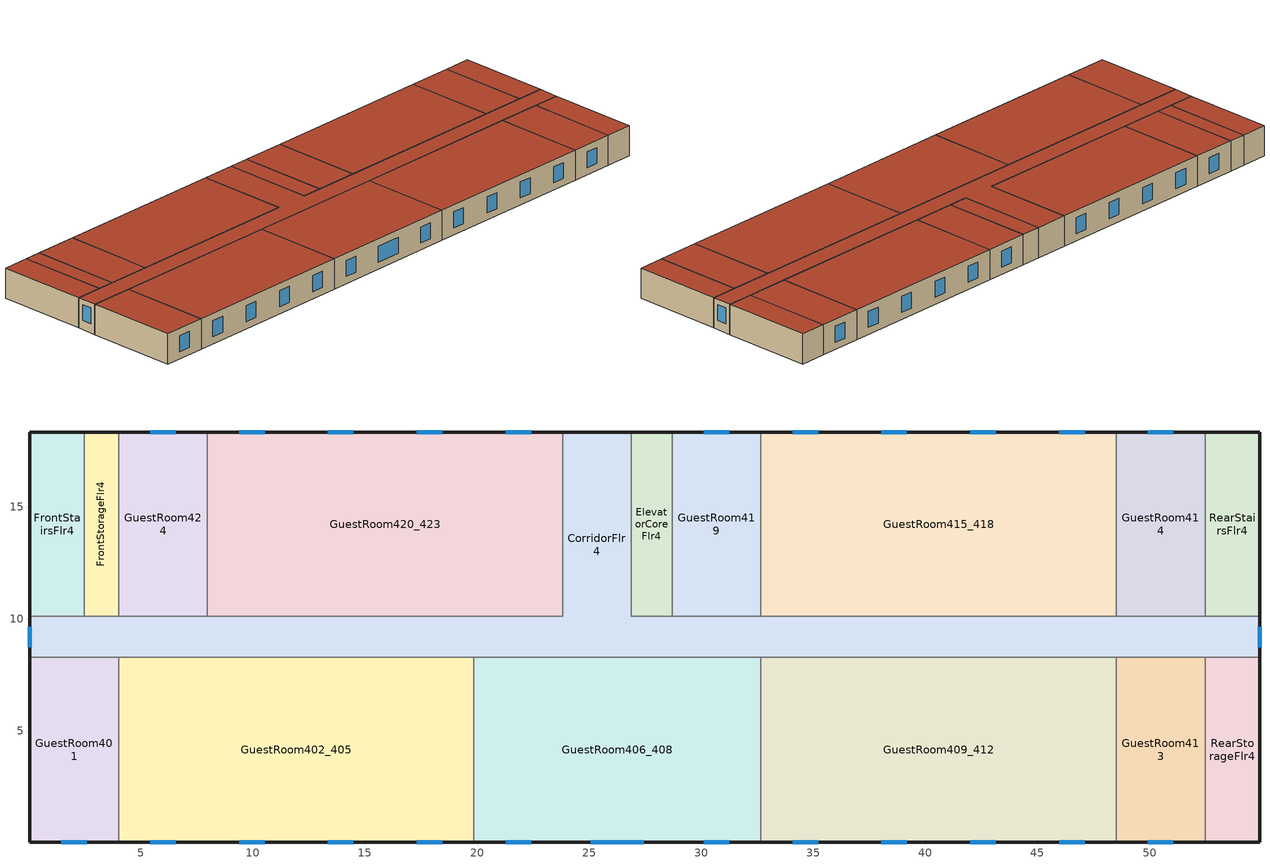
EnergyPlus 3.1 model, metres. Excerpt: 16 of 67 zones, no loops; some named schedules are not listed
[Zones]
RearStairsFlr4
 floor to RearStairsFlr3 (INT-FLOOR-TOPSIDE): 54.91,10.11 52.47,10.11 52.47,18.34 54.91,18.34 z8.84
 wall outside (Steel-Framed_R-13 + R-10 ci_Ext-wall): 54.91,10.11 54.91,18.34 52.47,18.34 z8.84:11.58
 wall to GuestRoom414 (Standard_Int-Wall): 52.47,18.34 52.47,10.11 z8.84:11.58
 wall to CorridorFlr4 (Standard_Int-Wall): 52.47,10.11 54.91,10.11 z8.84:11.58
 roof outside (IEAD_R-20 ci_Roof): 52.47,10.11 54.91,10.11 54.91,18.34 52.47,18.34 z11.58
CorridorFlr4
 floor to CorridorFlr3 (INT-FLOOR-TOPSIDE): 54.91,8.28 0.05,8.28 0.05,10.11 23.82,10.11 23.82,18.34 26.87,18.34 26.87,10.11 54.91,10.11 z8.84
 wall outside (Steel-Framed_R-13 + R-10 ci_Ext-wall): 54.91,8.28 54.91,10.11 / 26.87,18.34 23.82,18.34 / 0.05,10.11 0.05,8.28 z8.84:11.58
 wall to GuestRoom414 (Standard_Int-Wall): 52.47,10.11 48.51,10.11 z8.84:11.58
 wall to GuestRoom415_418 (Standard_Int-Wall): 48.51,10.11 32.66,10.11 z8.84:11.58
 wall to GuestRoom419 (Standard_Int-Wall): 32.66,10.11 28.7,10.11 z8.84:11.58
 wall to ElevatorCoreFlr4 (Standard_Int-Wall): 28.7,10.11 26.87,10.11 26.87,18.34 z8.84:11.58
 wall to GuestRoom420_423 (Standard_Int-Wall): 23.82,18.34 23.82,10.11 7.97,10.11 z8.84:11.58
 wall to GuestRoom424 (Standard_Int-Wall): 7.97,10.11 4.01,10.11 z8.84:11.58
 wall to FrontStorageFlr4 (Standard_Int-Wall): 4.01,10.11 2.49,10.11 z8.84:11.58
 wall to FrontStairsFlr4 (Standard_Int-Wall): 2.49,10.11 0.05,10.11 z8.84:11.58
 wall to GuestRoom401 (Standard_Int-Wall): 0.05,8.28 4.01,8.28 z8.84:11.58
 wall to GuestRoom402_405 (Standard_Int-Wall): 4.01,8.28 19.86,8.28 z8.84:11.58
 wall to GuestRoom406_408 (Standard_Int-Wall): 19.86,8.28 32.66,8.28 z8.84:11.58
 wall to GuestRoom409_412 (Standard_Int-Wall): 32.66,8.28 48.51,8.28 z8.84:11.58
 wall to GuestRoom413 (Standard_Int-Wall): 48.51,8.28 52.47,8.28 z8.84:11.58
 wall to RearStorageFlr4 (Standard_Int-Wall): 52.47,8.28 54.91,8.28 z8.84:11.58
 window (std_window_UValue_2.612_SHGC_0.49_VT_0.49_east): 54.91,8.73 54.91,9.66 z9.68:11.1
 window (std_window_UValue_2.612_SHGC_0.49_VT_0.49_west): 0.05,9.66 0.05,8.73 z9.68:11.1
 roof outside (IEAD_R-20 ci_Roof): 0.05,8.28 54.91,8.28 54.91,10.11 26.87,10.11 26.87,18.34 23.82,18.34 23.82,10.11 0.05,10.11 z11.58
RearStorageFlr4
 floor to RearStorageFlr3 (INT-FLOOR-TOPSIDE): 54.91,0.05 52.47,0.05 52.47,8.28 54.91,8.28 z8.84
 wall outside (Steel-Framed_R-13 + R-10 ci_Ext-wall): 52.47,0.05 54.91,0.05 54.91,8.28 z8.84:11.58
 wall to GuestRoom413 (Standard_Int-Wall): 52.47,8.28 52.47,0.05 z8.84:11.58
 roof outside (IEAD_R-20 ci_Roof): 52.47,0.05 54.91,0.05 54.91,8.28 52.47,8.28 z11.58
GuestRoom401
 floor to GuestRoom301 (INT-FLOOR-TOPSIDE): 4.01,0.05 0.05,0.05 0.05,8.28 4.01,8.28 z8.84
 wall outside (Steel-Framed_R-13 + R-10 ci_Ext-wall): 0.05,8.28 0.05,0.05 4.01,0.05 z8.84:11.58
 wall to GuestRoom402_405 (Standard_Int-Wall): 4.01,0.05 4.01,8.28 z8.84:11.58
 window (std_window_UValue_2.612_SHGC_0.49_VT_0.49): 1.46,0.05 2.6,0.05 z9.49:10.93
 roof outside (IEAD_R-20 ci_Roof): 0.05,0.05 4.01,0.05 4.01,8.28 0.05,8.28 z11.58
GuestRoom402_405
 floor to GuestRoom302_305 (INT-FLOOR-TOPSIDE): 19.86,0.05 4.01,0.05 4.01,8.28 19.86,8.28 z8.84
 wall outside (Steel-Framed_R-13 + R-10 ci_Ext-wall): 4.01,0.05 19.86,0.05 z8.84:11.58
 wall to GuestRoom406_408 (Standard_Int-Wall): 19.86,0.05 19.86,8.28 z8.84:11.58
 window (std_window_UValue_2.612_SHGC_0.49_VT_0.49): 5.42,0.05 6.56,0.05 / 9.38,0.05 10.52,0.05 / 13.35,0.05 14.49,0.05 / 17.31,0.05 18.45,0.05 z9.49:10.93
 roof outside (IEAD_R-20 ci_Roof): 4.01,0.05 19.86,0.05 19.86,8.28 4.01,8.28 z11.58
GuestRoom406_408
 floor to GuestRoom306_308 (INT-FLOOR-TOPSIDE): 32.66,0.05 19.86,0.05 19.86,8.28 32.66,8.28 z8.84
 wall outside (Steel-Framed_R-13 + R-10 ci_Ext-wall): 19.86,0.05 32.66,0.05 z8.84:11.58
 wall to GuestRoom409_412 (Standard_Int-Wall): 32.66,0.05 32.66,8.28 z8.84:11.58
 window (std_window_UValue_2.612_SHGC_0.49_VT_0.49): 21.27,0.05 22.41,0.05 / 30.11,0.05 31.25,0.05 / 25.08,0.05 27.44,0.05 z9.49:10.93
 roof outside (IEAD_R-20 ci_Roof): 19.86,0.05 32.66,0.05 32.66,8.28 19.86,8.28 z11.58
GuestRoom409_412
 floor to GuestRoom309_312 (INT-FLOOR-TOPSIDE): 48.51,0.05 32.66,0.05 32.66,8.28 48.51,8.28 z8.84
 wall outside (Steel-Framed_R-13 + R-10 ci_Ext-wall): 32.66,0.05 48.51,0.05 z8.84:11.58
 wall to GuestRoom413 (Standard_Int-Wall): 48.51,0.05 48.51,8.28 z8.84:11.58
 window (std_window_UValue_2.612_SHGC_0.49_VT_0.49): 34.07,0.05 35.21,0.05 / 38.04,0.05 39.17,0.05 / 42,0.05 43.14,0.05 / 45.96,0.05 47.1,0.05 z9.49:10.93
 roof outside (IEAD_R-20 ci_Roof): 32.66,0.05 48.51,0.05 48.51,8.28 32.66,8.28 z11.58
GuestRoom413
 floor to GuestRoom313 (INT-FLOOR-TOPSIDE): 52.47,0.05 48.51,0.05 48.51,8.28 52.47,8.28 z8.84
 wall outside (Steel-Framed_R-13 + R-10 ci_Ext-wall): 48.51,0.05 52.47,0.05 z8.84:11.58
 window (std_window_UValue_2.612_SHGC_0.49_VT_0.49): 49.92,0.05 51.06,0.05 z9.49:10.93
 roof outside (IEAD_R-20 ci_Roof): 48.51,0.05 52.47,0.05 52.47,8.28 48.51,8.28 z11.58
GuestRoom414
 floor to GuestRoom314 (INT-FLOOR-TOPSIDE): 52.47,10.11 48.51,10.11 48.51,18.34 52.47,18.34 z8.84
 wall outside (Steel-Framed_R-13 + R-10 ci_Ext-wall): 52.47,18.34 48.51,18.34 z8.84:11.58
 wall to GuestRoom415_418 (Standard_Int-Wall): 48.51,18.34 48.51,10.11 z8.84:11.58
 window (std_window_UValue_2.612_SHGC_0.64_VT_0.64): 51.06,18.34 49.92,18.34 z9.49:10.93
 roof outside (IEAD_R-20 ci_Roof): 48.51,10.11 52.47,10.11 52.47,18.34 48.51,18.34 z11.58
GuestRoom415_418
 floor to GuestRoom315_318 (INT-FLOOR-TOPSIDE): 48.51,10.11 32.66,10.11 32.66,18.34 48.51,18.34 z8.84
 wall outside (Steel-Framed_R-13 + R-10 ci_Ext-wall): 48.51,18.34 32.66,18.34 z8.84:11.58
 wall to GuestRoom419 (Standard_Int-Wall): 32.66,18.34 32.66,10.11 z8.84:11.58
 window (std_window_UValue_2.612_SHGC_0.64_VT_0.64): 47.1,18.34 45.96,18.34 / 43.14,18.34 42,18.34 / 39.17,18.34 38.04,18.34 / 35.21,18.34 34.07,18.34 z9.49:10.93
 roof outside (IEAD_R-20 ci_Roof): 32.66,10.11 48.51,10.11 48.51,18.34 32.66,18.34 z11.58
ElevatorCoreFlr4
 floor to ElevatorCoreFlr3 (INT-FLOOR-TOPSIDE): 28.7,10.11 26.87,10.11 26.87,18.34 28.7,18.34 z8.84
 wall outside (Steel-Framed_R-13 + R-10 ci_Ext-wall): 28.7,18.34 26.87,18.34 z8.84:11.58
 wall to GuestRoom419 (Standard_Int-Wall): 28.7,10.11 28.7,18.34 z8.84:11.58
 roof outside (IEAD_R-20 ci_Roof): 26.87,10.11 28.7,10.11 28.7,18.34 26.87,18.34 z11.58
GuestRoom419
 floor to GuestRoom319 (INT-FLOOR-TOPSIDE): 32.66,10.11 28.7,10.11 28.7,18.34 32.66,18.34 z8.84
 wall outside (Steel-Framed_R-13 + R-10 ci_Ext-wall): 32.66,18.34 28.7,18.34 z8.84:11.58
 window (std_window_UValue_2.612_SHGC_0.64_VT_0.64): 31.25,18.34 30.11,18.34 z9.49:10.93
 roof outside (IEAD_R-20 ci_Roof): 28.7,10.11 32.66,10.11 32.66,18.34 28.7,18.34 z11.58
GuestRoom420_423
 floor to GuestRoom320_323 (INT-FLOOR-TOPSIDE): 23.82,10.11 7.97,10.11 7.97,18.34 23.82,18.34 z8.84
 wall outside (Steel-Framed_R-13 + R-10 ci_Ext-wall): 23.82,18.34 7.97,18.34 z8.84:11.58
 wall to GuestRoom424 (Standard_Int-Wall): 7.97,18.34 7.97,10.11 z8.84:11.58
 window (std_window_UValue_2.612_SHGC_0.64_VT_0.64): 22.41,18.34 21.27,18.34 / 18.45,18.34 17.31,18.34 / 14.49,18.34 13.35,18.34 / 10.52,18.34 9.38,18.34 z9.49:10.93
 roof outside (IEAD_R-20 ci_Roof): 7.97,10.11 23.82,10.11 23.82,18.34 7.97,18.34 z11.58
GuestRoom424
 floor to GuestRoom324 (INT-FLOOR-TOPSIDE): 7.97,10.11 4.01,10.11 4.01,18.34 7.97,18.34 z8.84
 wall outside (Steel-Framed_R-13 + R-10 ci_Ext-wall): 7.97,18.34 4.01,18.34 z8.84:11.58
 wall to FrontStorageFlr4 (Standard_Int-Wall): 4.01,18.34 4.01,10.11 z8.84:11.58
 window (std_window_UValue_2.612_SHGC_0.64_VT_0.64): 6.56,18.34 5.42,18.34 z9.49:10.93
 roof outside (IEAD_R-20 ci_Roof): 4.01,10.11 7.97,10.11 7.97,18.34 4.01,18.34 z11.58
FrontStorageFlr4
 floor to FrontStorageFlr3 (INT-FLOOR-TOPSIDE): 4.01,10.11 2.49,10.11 2.49,18.34 4.01,18.34 z8.84
 wall outside (Steel-Framed_R-13 + R-10 ci_Ext-wall): 4.01,18.34 2.49,18.34 z8.84:11.58
 wall to FrontStairsFlr4 (Standard_Int-Wall): 2.49,18.34 2.49,10.11 z8.84:11.58
 roof outside (IEAD_R-20 ci_Roof): 2.49,10.11 4.01,10.11 4.01,18.34 2.49,18.34 z11.58
FrontStairsFlr4
 floor to FrontStairsFlr3 (INT-FLOOR-TOPSIDE): 2.49,10.11 0.05,10.11 0.05,18.34 2.49,18.34 z8.84
 wall outside (Steel-Framed_R-13 + R-10 ci_Ext-wall): 2.49,18.34 0.05,18.34 0.05,10.11 z8.84:11.58
 roof outside (IEAD_R-20 ci_Roof): 0.05,10.11 2.49,10.11 2.49,18.34 0.05,18.34 z11.58
[Building]
Benchmark Small Hotel New V1.1_3.1: North Axis=0; Terrain=City; Loads Convergence Tolerance Value=0.04; Temperature Convergence Tolerance Value=0.2; Solar Distribution=FullInteriorAndExterior; Maximum Number of Warmup Days=25
[Site:Location]
USA AK-FAIRBANKS: Latitude {deg}=64.82; Longitude {deg}=-147.87; Time Zone {hr}=-9; Elevation {m}=138
[Site:GroundTemperature:BuildingSurface]
18.433, 18.408, 18.536, 18.706, 18.864, 19.112, 19.608, 19.23, 19.106, 18.966, 18.725, 18.567
[Site:WaterMainsTemperature]
Calculation Method=CORRELATION; Annual Average Outdoor Air Temperature {C}=-3.17; Maximum Difference In Monthly Average Outdoor Air Temperatures {deltaC}=40
[SizingPeriod:DesignDay] Barometric Pressure {Pa}=99678; Rain {0-no,1-yes}=0; Snow on ground {0-no,1-yes}=0; Day of Month=21; Daylight Savings Time Indicator=0; Humidity Indicating Type=WetBulb
Name | Maximum Dry-Bulb Temperature {C} | Daily Temp Range {C} | Humidity Indicating Conditions at Maximum Dry-Bulb | Wind Speed {m/s} design conditions vs. traditional 6.71 m/s (15 mph) | Wind Direction {Degrees; N=0, S=180} | Clearness {0.0 to 1.1} | Month | Day Type | Wind Speed {m/s} design conditions vs. traditional 3.35 m/s (7mph)
FAIRBANKS Ann Htg 99.6% Condns DB | -42.5 | 0 | -42.5 | 0.5 | 10 | 0 | 1 | WinterDesignDay
FAIRBANKS Ann Clg .4% Condns DB=>MWB | 27.2 | 10.3 | 16.1 |  | 180 | 1 | 7 | SummerDesignDay | 3.3
FAIRBANKS Ann Clg .4% Condns WB=>MDB | 24.8 | 10.3 | 17.2 |  | 180 | 1 | 7 | SummerDesignDay | 3.3
[WindowMaterial:Glazing] Optical Data Type=SpectralAverage; Thickness=0.003; Infrared Transmittance at Normal Incidence=0; Front Side Infrared Hemispherical Emissivity=0.9; Back Side Infrared Hemispherical Emissivity=0.9; Conductivity=0.0135; Dirt Correction Factor for Solar and Visible Transmittance=1; Solar Diffusing=No
Name | Solar Transmittance at Normal Incidence | Front Side Solar Reflectance at Normal Incidence | Back Side Solar Reflectance at Normal Incidence | Visible Transmittance at Normal Incidence | Front Side Visible Reflectance at Normal Incidence | Back Side Visible Reflectance at Normal Incidence
Theoretical Glass [89] | 0.4841 | 0.4659 | 0.4659 | 0.4894 | 0.4606 | 0.4606
Theoretical Glass [87] | 0.6335 | 0.3165 | 0.3165 | 0.6396 | 0.3104 | 0.3104
[Material] Thermal Absorptance=0.9
Name | Roughness | Thickness | Conductivity | Density | Specific Heat | Solar Absorptance | Visible Absorptance | Thickness {m} | Conductivity {W/m-K} | Density {kg/m3} | Specific Heat {J/kg-K}
Roof Membrane | VeryRough | 0.0095 | 0.16 | 1121.29 | 1460 | 0.7 | 0.7
Roof Insulation [7] | MediumRough | 0.1676 | 0.049 | 265 | 836.8 | 0.7 | 0.7
Metal Decking | MediumSmooth | 0.0015 | 45.006 | 7680 | 418.4 | 0.7 | 0.3
GP01 1/2 GYPSUM | Smooth | 0.0127 | 0.16 | 800 | 1090 | 0.7 | 0.5
Wall Insulation [15] | MediumRough | 0.1173 | 0.045 | 265 | 836.8 | 0.7 | 0.7
1/2IN Gypsum | Smooth | 0.0127 | 0.16 | 784.9 | 830 | 0.92 | 0.92
Std Wood 6inch | MediumSmooth |  |  |  |  | 0.7 | 0.7 | 0.15 | 0.12 | 540 | 1210
Std MAT-CC05 4  MW CONCRETE | Rough |  |  |  |  | 0.7 | 0.2 | 0.1 | 0.858 | 1968 | 836.8
[Material:NoMass] Thermal Absorptance=0.9; Solar Absorptance=0.7
Name | Roughness | Thermal Resistance {(m2-K)/W} | Visible Absorptance | Thermal Resistance {m2-K/W}
MAT-SHEATH | Rough | 0.3626 | 0.7
Std CP02 CARPET PAD | VeryRough |  | 0.8 | 0.21648
[Construction]
InteriorFurnishings: Std Wood 6inch
INT-FLOOR-TOPSIDE: Std MAT-CC05 4  MW CONCRETE, Std CP02 CARPET PAD
std_window_UValue_2.612_SHGC_0.49_VT_0.49; std_window_UValue_2.612_SHGC_0.49_VT_0.49_east; std_window_UValue_2.612_SHGC_0.49_VT_0.49_west: Theoretical Glass [89]
std_window_UValue_2.612_SHGC_0.64_VT_0.64: Theoretical Glass [87]
IEAD_R-20 ci_Roof: Roof Membrane, Roof Insulation [7], Metal Decking
Standard_Int-Wall: GP01 1/2 GYPSUM, GP01 1/2 GYPSUM
Steel-Framed_R-13 + R-10 ci_Ext-wall: MAT-SHEATH, Wall Insulation [15], 1/2IN Gypsum
[ComponentCost:LineItem]
Name | Line Item Type | Item | Cost per Each | Quantity | Cost per Unit of Output Capacity
Infiltration:RearStairsFlr4 | General | RearStairsFlr4 | 1 | 0.015
LIGHTING EQUIP:RearStairsFlr4 | Lights | RearStairsFlr4 |  |  | 1
Infiltration:RearStorageFlr4 | General | RearStorageFlr4 | 1 | 0.015
LIGHTING EQUIP:RearStorageFlr4 | Lights | RearStorageFlr4 |  |  | 1
Infiltration:GuestRoom401 | General | GuestRoom401 | 1 | 0.0199
People:GuestRoom401 | General | GuestRoom401 | 1 | 1.5
LIGHTING EQUIP:GuestRoom401 | Lights | GuestRoom401 |  |  | 1
ElectricEquipment:GuestRoom401:PlugMisc | General | GuestRoom401 | 1 | 0.4663
Infiltration:GuestRoom402_405 | General | GuestRoom402_405 | 1 | 0.0527
People:GuestRoom402_405 | General | GuestRoom402_405 | 1 | 6
LIGHTING EQUIP:GuestRoom402_405 | Lights | GuestRoom402_405 |  |  | 1
ElectricEquipment:GuestRoom402_405:PlugMisc | General | GuestRoom402_405 | 1 | 1.8654
Infiltration:GuestRoom406_408 | General | GuestRoom406_408 | 1 | 0.0426
People:GuestRoom406_408 | General | GuestRoom406_408 | 1 | 4.5
LIGHTING EQUIP:GuestRoom406_408 | Lights | GuestRoom406_408 |  |  | 1
ElectricEquipment:GuestRoom406_408:PlugMisc | General | GuestRoom406_408 | 1 | 1.5066
Infiltration:GuestRoom409_412 | General | GuestRoom409_412 | 1 | 0.0527
People:GuestRoom409_412 | General | GuestRoom409_412 | 1 | 6
LIGHTING EQUIP:GuestRoom409_412 | Lights | GuestRoom409_412 |  |  | 1
[Zone] Type=1; Multiplier=1; Ceiling Height=-9999; Part of Total Floor Area=Yes
Name | Volume
RearStairsFlr4 | 55.0615
CorridorFlr4 | 344.0527
RearStorageFlr4 | 55.0655
GuestRoom401; GuestRoom413 | 89.4594
GuestRoom402_405; GuestRoom409_412 | 357.8378
GuestRoom406_408 | 289.0228
GuestRoom414; GuestRoom419; GuestRoom424 | 89.4529
GuestRoom415_418; GuestRoom420_423 | 357.8117
ElevatorCoreFlr4 | 41.286
FrontStorageFlr4 | 34.405
FrontStairsFlr4 | 55.0479
[InternalMass] Construction=InteriorFurnishings
Name | Zone | Surface Area
RearStairsFlr4_InternalMass_1 | RearStairsFlr4 | 40.144
CorridorFlr4_InternalMass_1 | CorridorFlr4 | 250.8404
RearStorageFlr4_InternalMass_1 | RearStorageFlr4 | 40.1469
GuestRoom401_InternalMass_1 | GuestRoom401 | 65.2227
GuestRoom402_405_InternalMass_1 | GuestRoom402_405 | 260.8908
GuestRoom406_408_InternalMass_1 | GuestRoom406_408 | 210.7195
GuestRoom409_412_InternalMass_1 | GuestRoom409_412 | 260.8908
GuestRoom413_InternalMass_1 | GuestRoom413 | 65.2227
GuestRoom414_InternalMass_1 | GuestRoom414 | 65.2179
GuestRoom415_418_InternalMass_1 | GuestRoom415_418 | 260.8717
GuestRoom419_InternalMass_1 | GuestRoom419 | 65.2179
GuestRoom420_423_InternalMass_1 | GuestRoom420_423 | 260.8717
GuestRoom424_InternalMass_1 | GuestRoom424 | 65.2179
FrontStorageFlr4_InternalMass_1 | FrontStorageFlr4 | 25.0838
FrontStairsFlr4_InternalMass_1 | FrontStairsFlr4 | 40.1341
[ZoneInfiltration:DesignFlowRate] Design Volume Flow Rate Calculation Method=Flow/Zone; Constant Term Coefficient=1; Temperature Term Coefficient=0; Velocity Term Coefficient=0; Velocity Squared Term Coefficient=0
Name | Zone | Schedule | Design Flow Rate {m3/s}
RearStairsFlr4_Infiltration | RearStairsFlr4 | INFIL_SCH | 0.015
CorridorFlr4_Infiltration | CorridorFlr4 | INFIL_HALF_ON_SCH | 0.043
RearStorageFlr4_Infiltration | RearStorageFlr4 | INFIL_HALF_ON_SCH | 0.015
GuestRoom401_Infiltration | GuestRoom401 | INFIL_HALF_ON_SCH | 0.0199
GuestRoom402_405_Infiltration | GuestRoom402_405 | INFIL_HALF_ON_SCH | 0.0527
GuestRoom406_408_Infiltration | GuestRoom406_408 | INFIL_HALF_ON_SCH | 0.0426
GuestRoom409_412_Infiltration | GuestRoom409_412 | INFIL_HALF_ON_SCH | 0.0527
GuestRoom413_Infiltration | GuestRoom413 | INFIL_HALF_ON_SCH | 0.0132
GuestRoom414_Infiltration | GuestRoom414 | INFIL_HALF_ON_SCH | 0.0132
GuestRoom415_418_Infiltration | GuestRoom415_418 | INFIL_HALF_ON_SCH | 0.0527
ElevatorCoreFlr4_Infiltration | ElevatorCoreFlr4 | INFIL_HALF_ON_SCH | 0.0061
GuestRoom419_Infiltration | GuestRoom419 | INFIL_HALF_ON_SCH | 0.0132
GuestRoom420_423_Infiltration | GuestRoom420_423 | INFIL_HALF_ON_SCH | 0.0527
GuestRoom424_Infiltration | GuestRoom424 | INFIL_HALF_ON_SCH | 0.0132
FrontStorageFlr4_Infiltration | FrontStorageFlr4 | INFIL_HALF_ON_SCH | 0.0051
FrontStairsFlr4_Infiltration | FrontStairsFlr4 | INFIL_SCH | 0.015
[Lights] Design Level Calculation Method=LightingLevel; Return Air Fraction=0; Fraction Radiant=0.7; Fraction Visible=0.2; Fraction Replaceable=1; Return Air Fraction is Calculated from Plenum Temperature=No
Name | Zone | Schedule | Design Level {W}
RearStairsFlr4_Lights | RearStairsFlr4 | Corridor_Ltg_Sch | 129.6651
CorridorFlr4_Lights | CorridorFlr4 | Corridor_Ltg_Sch | 674.7607
RearStorageFlr4_Lights | RearStorageFlr4 | Storage_Ltg_Sch | 172.6317
GuestRoom401_Lights | GuestRoom401 | GuestRoom_Ltg_Sch_Base | 386.1183
GuestRoom402_405_Lights | GuestRoom402_405 | GuestRoom_Ltg_Sch_Base | 1544.47
GuestRoom406_408_Lights | GuestRoom406_408 | GuestRoom_Ltg_Sch_Base | 1247.46
GuestRoom409_412_Lights | GuestRoom409_412 | GuestRoom_Ltg_Sch_Base | 1544.47
GuestRoom413_Lights | GuestRoom413 | GuestRoom_Ltg_Sch_Base | 386.1183
GuestRoom414_Lights | GuestRoom414 | GuestRoom_Ltg_Sch_Base | 386.0902
GuestRoom415_418_Lights | GuestRoom415_418 | GuestRoom_Ltg_Sch_Base | 1544.36
GuestRoom419_Lights | GuestRoom419 | GuestRoom_Ltg_Sch_Base | 386.0902
GuestRoom420_423_Lights | GuestRoom420_423 | GuestRoom_Ltg_Sch_Base | 1544.36
GuestRoom424_Lights | GuestRoom424 | GuestRoom_Ltg_Sch_Base | 386.0902
FrontStorageFlr4_Lights | FrontStorageFlr4 | Storage_Ltg_Sch | 107.8604
FrontStairsFlr4_Lights | FrontStairsFlr4 | Corridor_Ltg_Sch | 129.6332
[People] Schedule=GuestRoom_Occ_Sch; Number of People Calculation Method=People; Fraction Radiant=0.3; User Specified Sensible Fraction=AUTOCALCULATE; Activity Level Schedule=ACTIVITY_SCH; Enable ASHRAE 55 Comfort Warnings=No; MRT Calculation=ZoneAveraged; Work Efficiency Schedule=WORK_EFF_SCH; Clothing Schedule=CLOTHING_SCH; Air Velocity Schedule=AIR_VELO_SCH; Thermal Comfort Report=FANGER
Name | Zone | Number of People
GuestRoom401 People | GuestRoom401 | 1.5
GuestRoom402_405 People | GuestRoom402_405 | 6
GuestRoom406_408 People | GuestRoom406_408 | 4.5
GuestRoom409_412 People | GuestRoom409_412 | 6
GuestRoom413 People | GuestRoom413 | 1.5
GuestRoom414 People | GuestRoom414 | 1.5
GuestRoom415_418 People | GuestRoom415_418 | 6
GuestRoom419 People | GuestRoom419 | 1.5
GuestRoom420_423 People | GuestRoom420_423 | 6
GuestRoom424 People | GuestRoom424 | 1.5
[ElectricEquipment] Schedule=GuestRoom_Eqp_Sch; Design Level Calculation Method=EquipmentLevel; Fraction Latent=0; Fraction Radiant=0.5; Fraction Lost=0
Name | Zone | Design Level {W}
GuestRoom401_PlugMisc_Equip | GuestRoom401 | 466.3422
GuestRoom402_405_PlugMisc_Equip | GuestRoom402_405 | 1865.37
GuestRoom406_408_PlugMisc_Equip | GuestRoom406_408 | 1506.64
GuestRoom409_412_PlugMisc_Equip | GuestRoom409_412 | 1865.37
GuestRoom413_PlugMisc_Equip | GuestRoom413 | 466.3422
GuestRoom414_PlugMisc_Equip | GuestRoom414 | 466.3082
GuestRoom415_418_PlugMisc_Equip | GuestRoom415_418 | 1865.23
GuestRoom419_PlugMisc_Equip | GuestRoom419 | 466.3082
GuestRoom420_423_PlugMisc_Equip | GuestRoom420_423 | 1865.23
GuestRoom424_PlugMisc_Equip | GuestRoom424 | 466.3082
[Exterior:Lights]
Exterior Facade Lighting: Schedule=ALWAYS_ON; Design Level=2400.01; Control Option=AstronomicalClock
